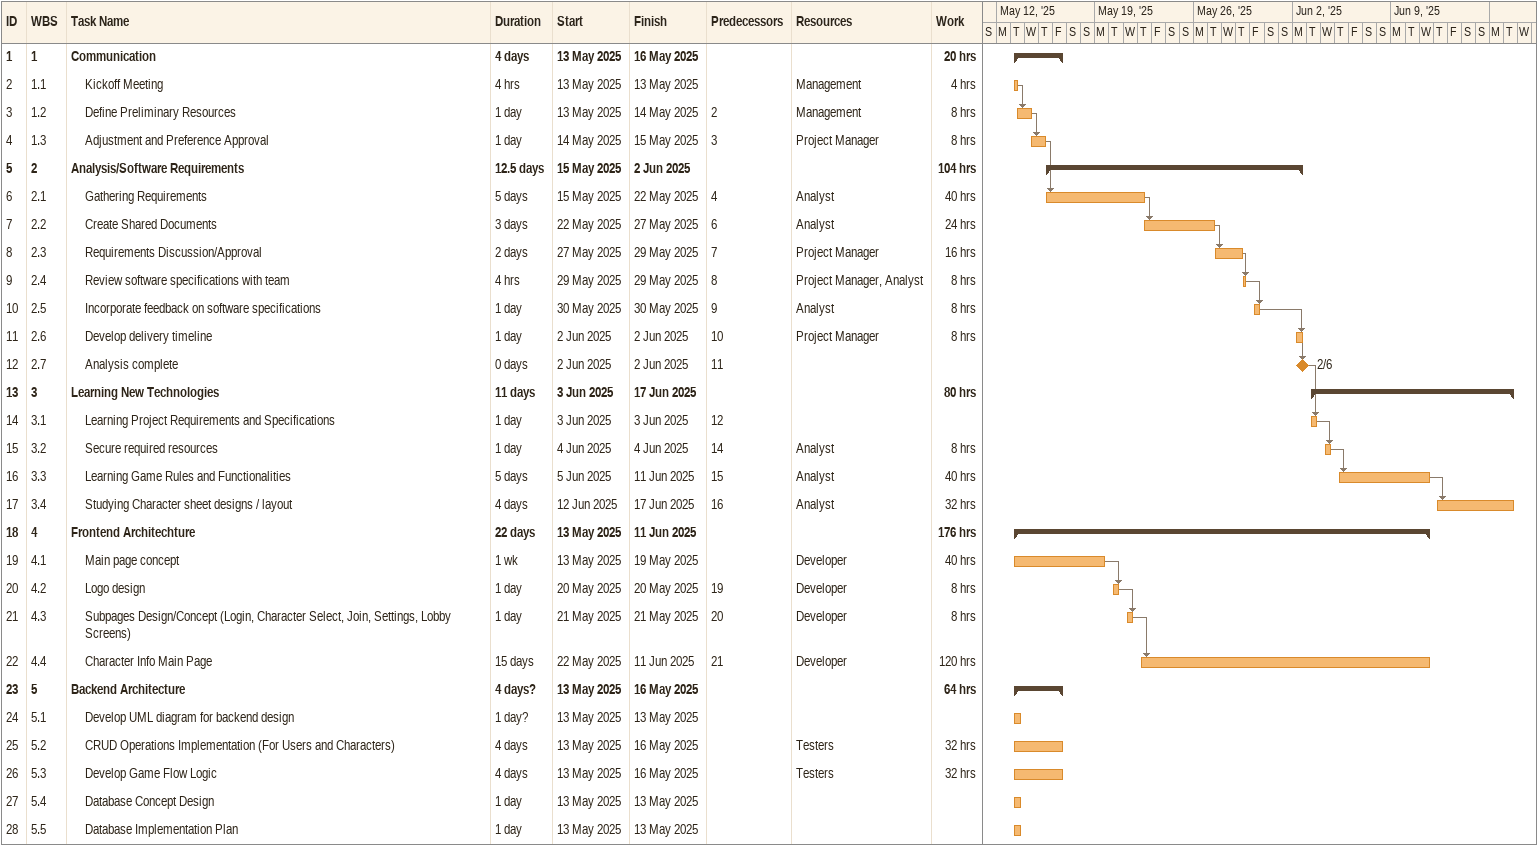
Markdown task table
| ID | WBS | Task | Duration | Start | Finish | Predecessors | Resources | Work (h) |
|---|---|---|---|---|---|---|---|---|
| 1 | 1 | **Communication** | 4d | 2025-05-13 | 2025-05-16 |  |  | 20 |
| 2 | 1.1 | Kickoff Meeting | 4h | 2025-05-13 | 2025-05-13 |  | Management | 4 |
| 3 | 1.2 | Define Preliminary Resources | 1d | 2025-05-13 | 2025-05-14 | 2 | Management | 8 |
| 4 | 1.3 | Adjustment and Preference Approval | 1d | 2025-05-14 | 2025-05-15 | 3 | Project Manager | 8 |
| 5 | 2 | **Analysis/Software Requirements** | 12.5d | 2025-05-15 | 2025-06-02 |  |  | 104 |
| 6 | 2.1 | Gathering Requirements | 5d | 2025-05-15 | 2025-05-22 | 4 | Analyst | 40 |
| 7 | 2.2 | Create Shared Documents | 3d | 2025-05-22 | 2025-05-27 | 6 | Analyst | 24 |
| 8 | 2.3 | Requirements Discussion/Approval | 2d | 2025-05-27 | 2025-05-29 | 7 | Project Manager | 16 |
| 9 | 2.4 | Review software specifications with team | 4h | 2025-05-29 | 2025-05-29 | 8 | Project Manager, Analyst | 8 |
| 10 | 2.5 | Incorporate feedback on software specifications | 1d | 2025-05-30 | 2025-05-30 | 9 | Analyst | 8 |
| 11 | 2.6 | Develop delivery timeline | 1d | 2025-06-02 | 2025-06-02 | 10 | Project Manager | 8 |
| 12 | 2.7 | Analysis complete | 0d | 2025-06-02 | 2025-06-02 | 11 |  |  |
| 13 | 3 | **Learning New Technologies** | 11d | 2025-06-03 | 2025-06-17 |  |  | 80 |
| 14 | 3.1 | Learning Project Requirements and Specifications | 1d | 2025-06-03 | 2025-06-03 | 12 |  |  |
| 15 | 3.2 | Secure required resources | 1d | 2025-06-04 | 2025-06-04 | 14 | Analyst | 8 |
| 16 | 3.3 | Learning Game Rules and Functionalities | 5d | 2025-06-05 | 2025-06-11 | 15 | Analyst | 40 |
| 17 | 3.4 | Studying Character sheet designs / layout | 4d | 2025-06-12 | 2025-06-17 | 16 | Analyst | 32 |
| 18 | 4 | **Frontend Architechture** | 22d | 2025-05-13 | 2025-06-11 |  |  | 176 |
| 19 | 4.1 | Main page concept | 1w | 2025-05-13 | 2025-05-19 |  | Developer | 40 |
| 20 | 4.2 | Logo design | 1d | 2025-05-20 | 2025-05-20 | 19 | Developer | 8 |
| 21 | 4.3 | Subpages Design/Concept (Login, Character Select, Join, Settings, Lobby Screens) | 1d | 2025-05-21 | 2025-05-21 | 20 | Developer | 8 |
| 22 | 4.4 | Character Info Main Page | 15d | 2025-05-22 | 2025-06-11 | 21 | Developer | 120 |
| 23 | 5 | **Backend Architecture** | 4d? | 2025-05-13 | 2025-05-16 |  |  | 64 |
| 24 | 5.1 | Develop UML diagram for backend design | 1d? | 2025-05-13 | 2025-05-13 |  |  |  |
| 25 | 5.2 | CRUD Operations Implementation (For Users and Characters) | 4d | 2025-05-13 | 2025-05-16 |  | Testers | 32 |
| 26 | 5.3 | Develop Game Flow Logic | 4d | 2025-05-13 | 2025-05-16 |  | Testers | 32 |
| 27 | 5.4 | Database Concept Design | 1d | 2025-05-13 | 2025-05-13 |  |  |  |
| 28 | 5.5 | Database Implementation Plan | 1d | 2025-05-13 | 2025-05-13 |  |  |  |
